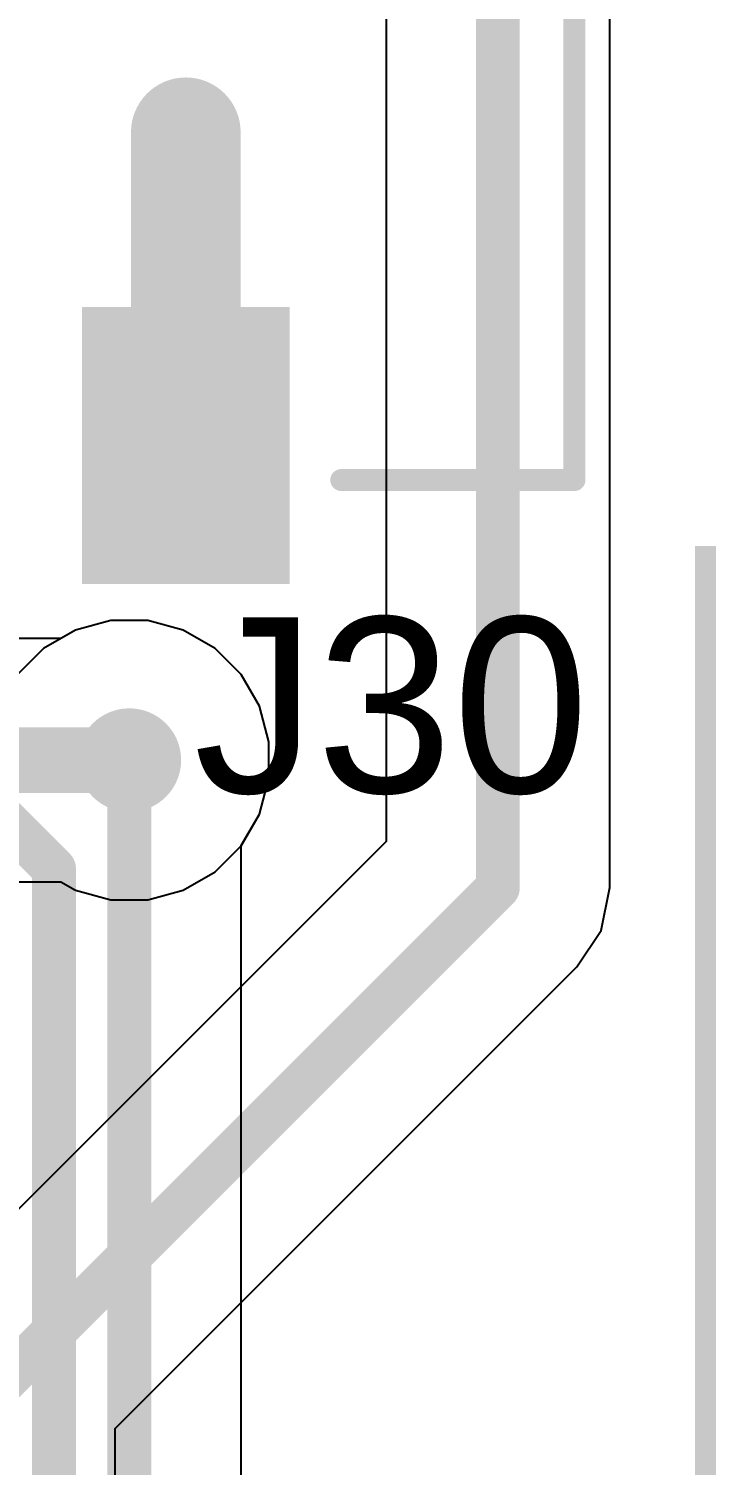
# Model space of a CAD drawing. Header units: millimetres. Extents: x 0 to 214, y 0 to 214.
# Drawn here: x 4.2871 to 4.4415, y 3.9083 to 4.2357 of the extents above; entities that cross this region are included whole.
import ezdxf

# ---------------------------------------------------------------- set-up
doc = ezdxf.new("R2010")
doc.units = ezdxf.units.MM
doc.header["$MEASUREMENT"] = 0
for name, color, linetype in [('BottomLayer', 5, 'Continuous'), ('TopLayer', 1, 'Continuous'), ('TopOverlay', 2, 'Continuous'), ('TopPaste', 8, 'Continuous'), ('TopSolder', 216, 'Continuous'), ('ViaHoleLayer', 16, 'Continuous')]:
    doc.layers.add(name, color=color, linetype=linetype)
doc.styles.add('Arial', font='', dxfattribs={"height": 0.2})
doc.styles.get('Arial').set_extended_font_data('Arial')

# ---------------------------------------------------------------- blocks, each defined once
blk = doc.blocks.new('DM3BT_DSF_PEJS_31')
at = {"layer": 'TopLayer'}
blk.add_hatch(color=1, dxfattribs=at).paths.add_polyline_path([(-0.20669, 0.32087), (-0.16732, 0.32087), (-0.16732, 0.26575), (-0.20669, 0.26575)])
at = {"layer": 'TopPaste'}
blk.add_hatch(color=8, dxfattribs=at).paths.add_polyline_path([(-0.20669, 0.32087), (-0.16732, 0.32087), (-0.16732, 0.26575), (-0.20669, 0.26575)])
at = {"layer": 'TopSolder'}
blk.add_hatch(color=216, dxfattribs=at).paths.add_polyline_path([(-0.21069, 0.32487), (-0.16332, 0.32487), (-0.16332, 0.26175), (-0.21069, 0.26175)])
at = {"layer": 'TopOverlay', "const_width": 0.005}
for points in [[(-0.27559, 0.30118), (-0.27559, -0.24409)], [(-0.22244, 0.30118), (-0.27559, 0.30118)]]:
    blk.add_lwpolyline(points, dxfattribs=at)
at = {"layer": 'TopOverlay', "const_width": 0.0025}
for points in [[(-0.27684, 0.30118, 1), (-0.27434, 0.30118, 1)], [(-0.27684, 0.30118, 1), (-0.27434, 0.30118, 1)], [(-0.22369, 0.30118, 1), (-0.22119, 0.30118, 1)]]:
    blk.add_lwpolyline(points, format="xyb", close=True, dxfattribs=at)

msp = doc.modelspace()

# ---------------------------------------------------------------- hatches: boundary and pattern name
at = {"layer": 'BottomLayer'}
h = msp.add_hatch(color=5, dxfattribs=at)
edge = h.paths.add_edge_path()
edge.add_arc((4.32288, 4.21212), 0.01181, 0, 360)
h = msp.add_hatch(color=5, dxfattribs=at)
edge = h.paths.add_edge_path()
edge.add_arc((4.31, 4.069), 0.01181, 0, 360)
at = {"layer": 'TopLayer'}
h = msp.add_hatch(color=1, dxfattribs=at)
edge = h.paths.add_edge_path()
edge.add_arc((4.32288, 4.21212), 0.01181, 0, 360)
msp.add_hatch(color=1, dxfattribs=at).paths.add_polyline_path([(4.51883, 4.11779), (4.43891, 4.11779), (4.43891, 3.68492), (4.51883, 3.68492)])
h = msp.add_hatch(color=1, dxfattribs=at)
edge = h.paths.add_edge_path()
edge.add_arc((4.31, 4.069), 0.01181, 0, 360)
at = {"layer": 'ViaHoleLayer'}
h = msp.add_hatch(color=16, dxfattribs=at)
edge = h.paths.add_edge_path()
edge.add_arc((4.32288, 4.21212), 0.00591, 0, 360)
h = msp.add_hatch(color=16, dxfattribs=at)
edge = h.paths.add_edge_path()
edge.add_arc((4.31, 4.069), 0.00591, 0, 360)

# ---------------------------------------------------------------- linework, layer by layer
at = {"layer": 'BottomLayer'}
for p, q in [((4.30581, 4.10081), (4.29772, 4.09864)), ((4.31419, 4.10081), (4.30581, 4.10081)), ((4.32228, 4.09864), (4.31419, 4.10081)), ((4.29772, 4.09864), (4.29047, 4.09446)), ((4.32953, 4.09446), (4.32228, 4.09864)), ((4.29047, 4.09446), (4.28454, 4.08853)), ((4.33546, 4.08853), (4.32953, 4.09446)), ((4.33964, 4.08128), (4.33546, 4.08853)), ((4.34181, 4.07319), (4.33964, 4.08128)), ((4.34181, 4.06481), (4.34181, 4.07319)), ((4.33964, 4.05672), (4.34181, 4.06481)), ((4.33549, 4.04953), (4.33964, 4.05672)), ((4.33549, 3.65702), (4.33549, 4.04953))]:
    msp.add_line(p, q, dxfattribs=at)
at = {"layer": 'BottomLayer', "const_width": 0.01}
for points in [[(4.25099, 4.08603), (4.29285, 4.04418)], [(4.31, 3.64646), (4.31, 4.073)], [(4.29285, 3.63958), (4.29285, 4.04418)]]:
    msp.add_lwpolyline(points, dxfattribs=at)
at = {"layer": 'BottomLayer', "const_width": 0.005}
for points in [[(4.3075, 4.073, 1), (4.3125, 4.073, 1)], [(4.29035, 4.04418, 1), (4.29535, 4.04418, 1)], [(4.29035, 4.04418, 1), (4.29535, 4.04418, 1)]]:
    msp.add_lwpolyline(points, format="xyb", close=True, dxfattribs=at)
at = {"layer": 'TopLayer'}
for p, q in [((4.36851, 4.34882), (4.36851, 4.05049)), ((4.41949, 4.03993), (4.41949, 4.33826)), ((4.30581, 4.10081), (4.29772, 4.09864)), ((4.31419, 4.10081), (4.30581, 4.10081)), ((4.32228, 4.09864), (4.31419, 4.10081)), ((4.29442, 4.09674), (4.28185, 4.09674)), ((4.29772, 4.09864), (4.29442, 4.09674)), ((4.32953, 4.09446), (4.32228, 4.09864)), ((4.33546, 4.08853), (4.32953, 4.09446)), ((4.33964, 4.08128), (4.33546, 4.08853)), ((4.34181, 4.07319), (4.33964, 4.08128)), ((4.34181, 4.06481), (4.34181, 4.07319)), ((4.33964, 4.05672), (4.34181, 4.06481)), ((4.33546, 4.04947), (4.33964, 4.05672)), ((4.36851, 4.05049), (4.26327, 3.94525)), ((4.32953, 4.04354), (4.33546, 4.04947)), ((4.27877, 4.04126), (4.29442, 4.04126)), ((4.29442, 4.04126), (4.29772, 4.03936)), ((4.32228, 4.03936), (4.32953, 4.04354)), ((4.29772, 4.03936), (4.30581, 4.03719)), ((4.31419, 4.03719), (4.32228, 4.03936)), ((4.41755, 4.03018), (4.41949, 4.03993)), ((4.30581, 4.03719), (4.31419, 4.03719)), ((4.41202, 4.02191), (4.41755, 4.03018)), ((4.30678, 3.91667), (4.41202, 4.02191)), ((4.30678, 3.63371), (4.30678, 3.91667))]:
    msp.add_line(p, q, dxfattribs=at)
for points, const_width in [([(4.394, 4.03993), (4.394, 4.34882)], 0.01), ([(4.32288, 4.14126), (4.32288, 4.21212)], 0.025), ([(4.24892, 4.069), (4.31, 4.069)], 0.015), ([(4.28129, 3.92723), (4.394, 4.03993)], 0.01)]:
    msp.add_lwpolyline(points, dxfattribs=dict(at, const_width=const_width))
for points, const_width in [([(4.31663, 4.21212, 1), (4.32913, 4.21212, 1)], 0.0125), ([(4.31663, 4.14126, 1), (4.32913, 4.14126, 1)], 0.0125), ([(4.30625, 4.069, 1), (4.31375, 4.069, 1)], 0.0075), ([(4.3915, 4.03993, 1), (4.3965, 4.03993, 1)], 0.005), ([(4.3915, 4.03993, 1), (4.3965, 4.03993, 1)], 0.005)]:
    msp.add_lwpolyline(points, format="xyb", close=True, dxfattribs=dict(at, const_width=const_width))

# ---------------------------------------------------------------- block references
at = {"rotation": 180}
msp.add_blockref('DM3BT_DSF_PEJS_31', (4.13587, 4.43403), dxfattribs=at)

# ---------------------------------------------------------------- texts
at = {"layer": 'TopOverlay', "style": 'Arial'}
msp.add_text('J30', height=0.04, dxfattribs=at).set_placement((4.32468, 4.06157))

doc.saveas('drawing.dxf')
